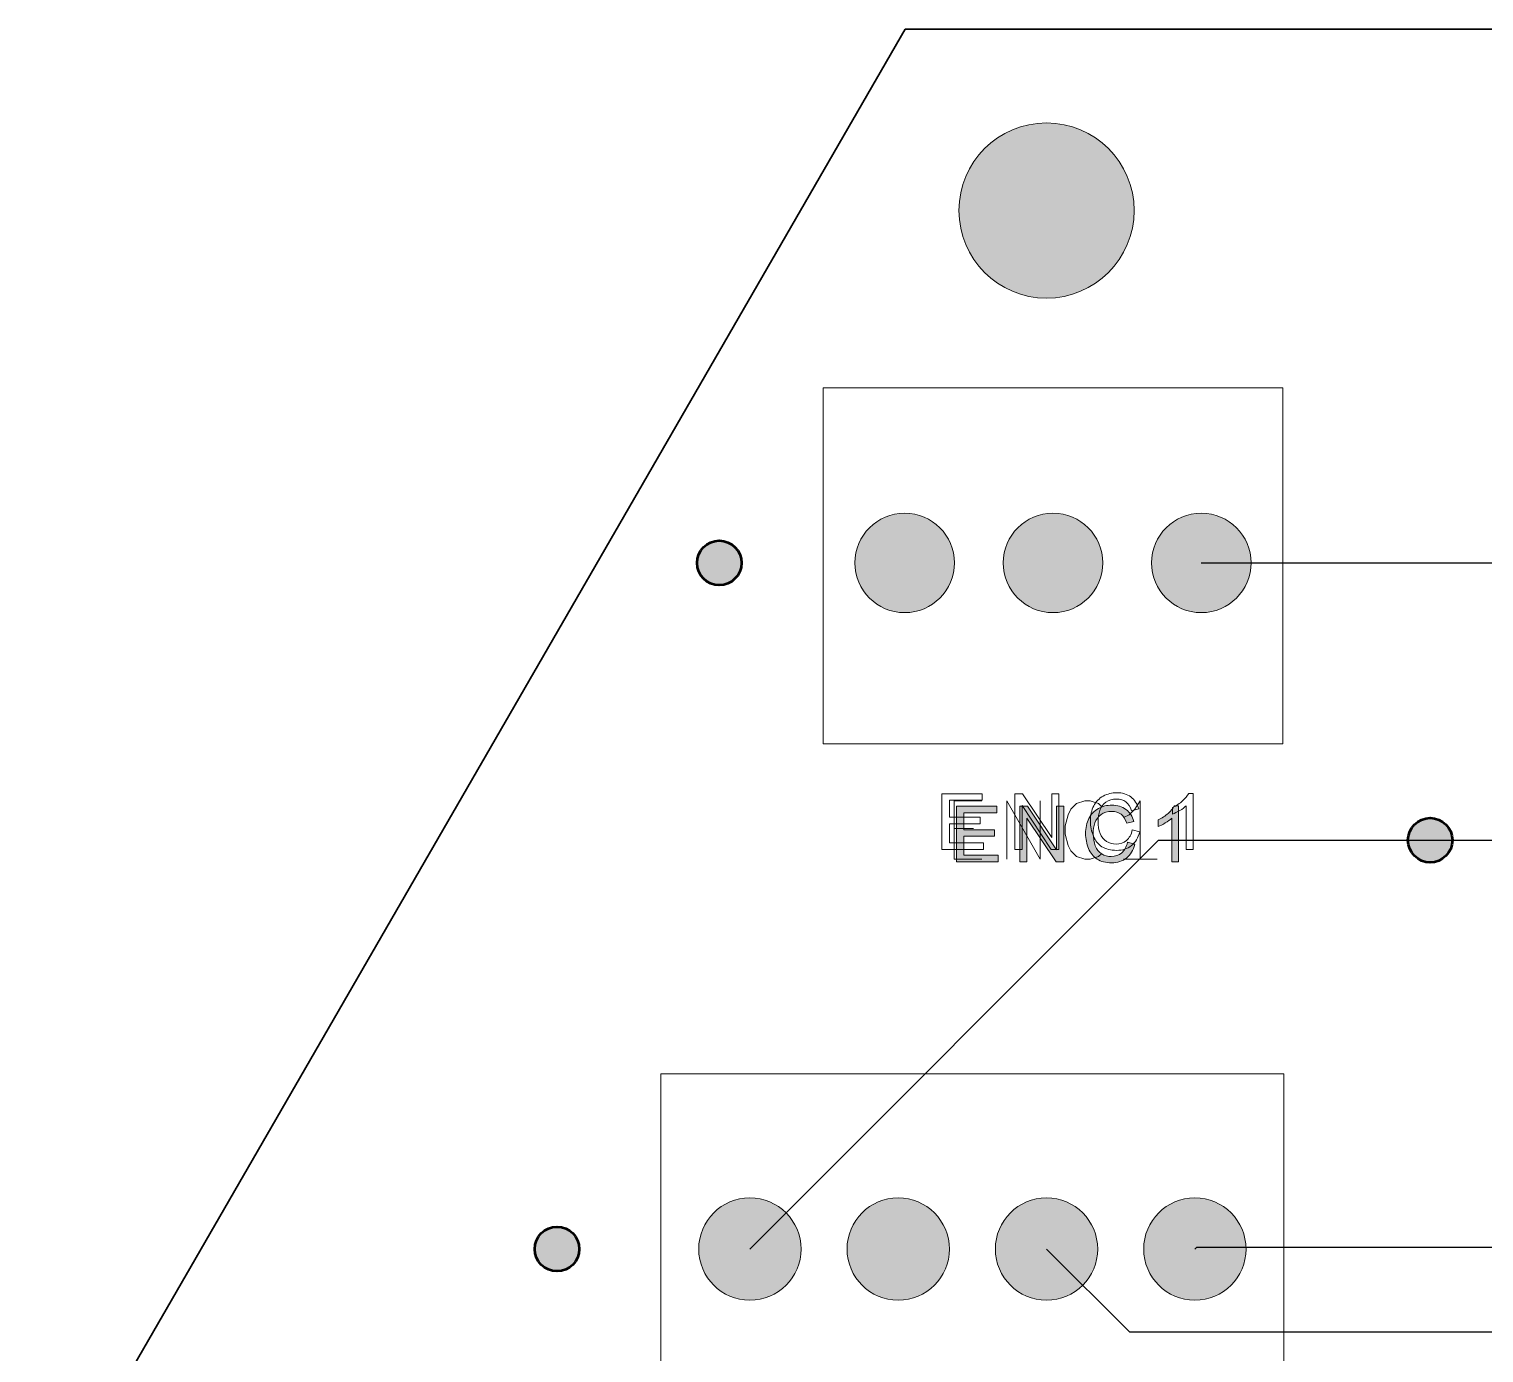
# Model space of a CAD drawing. Header units: inches. Extents: x 0.01 to 2.37, y 0.18 to 2.22.
# Drawn here: x 0.007 to 0.988, y 1.332 to 2.224 of the extents above; entities that cross this region are included whole.
import ezdxf

# ---------------------------------------------------------------- set-up
doc = ezdxf.new("R2010")
doc.units = ezdxf.units.IN
doc.header["$MEASUREMENT"] = 0
doc.layers.add('Layer 1', color=7, linetype='Continuous', lineweight=0)

# ---------------------------------------------------------------- blocks, each defined once
blk = doc.blocks.new('Block_19')
at = {"layer": 'Layer 1', "transparency": 33554687}
h = blk.add_hatch(color=7, dxfattribs=at)
h.dxf.hatch_style = 2
edge = h.paths.add_edge_path()
edge.add_spline(control_points=[(0.7972, 1.86432), (0.7972, 1.86432), (1.19458, 1.86432), (1.19458, 1.86432)], knot_values=[0, 0, 0, 0, 1, 1, 1, 1], degree=3, periodic=0)
edge.add_line((1.19458, 1.86432), (0.7972, 1.86432))
h = blk.add_hatch(color=7, dxfattribs=at)
h.dxf.hatch_style = 2
edge = h.paths.add_edge_path()
edge.add_spline(control_points=[(0.49284, 1.40183), (0.49284, 1.40183), (0.76843, 1.67741), (0.76843, 1.67741)], knot_values=[0, 0, 0, 0, 1, 1, 1, 1], degree=3, periodic=0)
edge.add_line((0.76843, 1.67741), (0.49284, 1.40183))
h = blk.add_hatch(color=7, dxfattribs=at)
h.dxf.hatch_style = 2
edge = h.paths.add_edge_path()
edge.add_spline(control_points=[(0.76843, 1.67741), (0.76843, 1.67741), (1.08149, 1.67741), (1.08149, 1.67741)], knot_values=[0, 0, 0, 0, 1, 1, 1, 1], degree=3, periodic=0)
edge.add_line((1.08149, 1.67741), (0.76843, 1.67741))
h = blk.add_hatch(color=7, dxfattribs=at)
h.dxf.hatch_style = 2
edge = h.paths.add_edge_path()
edge.add_spline(control_points=[(0.79391, 1.40289), (0.79391, 1.40289), (0.79284, 1.40183), (0.79284, 1.40183)], knot_values=[0, 0, 0, 0, 1, 1, 1, 1], degree=3, periodic=0)
edge.add_line((0.79284, 1.40183), (0.79391, 1.40289))
h = blk.add_hatch(color=7, dxfattribs=at)
h.dxf.hatch_style = 2
edge = h.paths.add_edge_path()
edge.add_spline(control_points=[(1.07556, 1.40289), (1.07556, 1.40289), (0.79391, 1.40289), (0.79391, 1.40289)], knot_values=[0, 0, 0, 0, 1, 1, 1, 1], degree=3, periodic=0)
edge.add_line((0.79391, 1.40289), (1.07556, 1.40289))
h = blk.add_hatch(color=7, dxfattribs=at)
h.dxf.hatch_style = 2
edge = h.paths.add_edge_path()
edge.add_spline(control_points=[(0.69284, 1.40183), (0.69284, 1.40183), (0.74871, 1.34596), (0.74871, 1.34596)], knot_values=[0, 0, 0, 0, 1, 1, 1, 1], degree=3, periodic=0)
edge.add_line((0.74871, 1.34596), (0.69284, 1.40183))
h = blk.add_hatch(color=7, dxfattribs=at)
h.dxf.hatch_style = 2
edge = h.paths.add_edge_path()
edge.add_spline(control_points=[(0.74871, 1.34596), (0.74871, 1.34596), (1.43119, 1.34596), (1.43119, 1.34596)], knot_values=[0, 0, 0, 0, 1, 1, 1, 1], degree=3, periodic=0)
edge.add_line((1.43119, 1.34596), (0.74871, 1.34596))
at = {"layer": 'Layer 1', "color": 7, "lineweight": 25}
for points in [[(0.7972, 1.86432), (0.7972, 1.86432), (1.19458, 1.86432), (1.19458, 1.86432)], [(0.49284, 1.40183), (0.49284, 1.40183), (0.76843, 1.67741), (0.76843, 1.67741)], [(0.76843, 1.67741), (0.76843, 1.67741), (1.08149, 1.67741), (1.08149, 1.67741)], [(0.79391, 1.40289), (0.79391, 1.40289), (0.79284, 1.40183), (0.79284, 1.40183)], [(1.07556, 1.40289), (1.07556, 1.40289), (0.79391, 1.40289), (0.79391, 1.40289)], [(0.69284, 1.40183), (0.69284, 1.40183), (0.74871, 1.34596), (0.74871, 1.34596)], [(0.74871, 1.34596), (0.74871, 1.34596), (1.43119, 1.34596), (1.43119, 1.34596)]]:
    blk.add_open_spline(points, degree=3, dxfattribs=at)
blk = doc.blocks.new('Block_1')
at = {"layer": 'Layer 1', "transparency": 33554687}
h = blk.add_hatch(color=7, dxfattribs=at)
h.dxf.hatch_style = 2
edge = h.paths.add_edge_path()
edge.add_arc((0.5972, 1.86432), 0.0335, 0, 360)
h = blk.add_hatch(color=7, dxfattribs=at)
h.dxf.hatch_style = 2
edge = h.paths.add_edge_path()
edge.add_arc((0.6972, 1.86432), 0.0335, 0, 360)
h = blk.add_hatch(color=7, dxfattribs=at)
h.dxf.hatch_style = 2
edge = h.paths.add_edge_path()
edge.add_arc((0.7972, 1.86432), 0.0335, 0, 360)
h = blk.add_hatch(color=7, dxfattribs=at)
h.dxf.hatch_style = 2
edge = h.paths.add_edge_path()
edge.add_arc((0.49284, 1.40183), 0.0345, 0, 360)
h = blk.add_hatch(color=7, dxfattribs=at)
h.dxf.hatch_style = 2
edge = h.paths.add_edge_path()
edge.add_arc((0.59284, 1.40183), 0.0345, 0, 360)
h = blk.add_hatch(color=7, dxfattribs=at)
h.dxf.hatch_style = 2
edge = h.paths.add_edge_path()
edge.add_arc((0.69284, 1.40183), 0.0345, 0, 360)
h = blk.add_hatch(color=7, dxfattribs=at)
h.dxf.hatch_style = 2
edge = h.paths.add_edge_path()
edge.add_arc((0.79284, 1.40183), 0.0345, 0, 360)
at = {"layer": 'Layer 1'}
for centre, radius in [((0.5972, 1.86432), 0.0335), ((0.6972, 1.86432), 0.0335), ((0.7972, 1.86432), 0.0335), ((0.49284, 1.40183), 0.0345), ((0.59284, 1.40183), 0.0345), ((0.69284, 1.40183), 0.0345), ((0.79284, 1.40183), 0.0345)]:
    blk.add_circle(centre, radius, dxfattribs=at)
blk.add_blockref('Block_19', (0, 0), dxfattribs=at)
blk = doc.blocks.new('Block_53')
at = {"layer": 'Layer 1', "transparency": 33554687}
h = blk.add_hatch(color=7, dxfattribs=at)
h.dxf.hatch_style = 2
edge = h.paths.add_edge_path()
edge.add_spline(control_points=[(0.63209, 1.66282), (0.63209, 1.66282), (0.63209, 1.70039), (0.63209, 1.70039), (0.63209, 1.70039), (0.65926, 1.70039), (0.65926, 1.70039), (0.65926, 1.70039), (0.65926, 1.69595), (0.65926, 1.69595), (0.65926, 1.69595), (0.63707, 1.69595), (0.63707, 1.69595), (0.63707, 1.69595), (0.63707, 1.68445), (0.63707, 1.68445), (0.63707, 1.68445), (0.65785, 1.68445), (0.65785, 1.68445), (0.65785, 1.68445), (0.65785, 1.68004), (0.65785, 1.68004), (0.65785, 1.68004), (0.63707, 1.68004), (0.63707, 1.68004), (0.63707, 1.68004), (0.63707, 1.66725), (0.63707, 1.66725), (0.63707, 1.66725), (0.66013, 1.66725), (0.66013, 1.66725), (0.66013, 1.66725), (0.66013, 1.66282), (0.66013, 1.66282), (0.66013, 1.66282), (0.63209, 1.66282), (0.63209, 1.66282)], knot_values=[0, 0, 0, 0, 1, 1, 1, 2, 2, 2, 3, 3, 3, 4, 4, 4, 5, 5, 5, 6, 6, 6, 7, 7, 7, 8, 8, 8, 9, 9, 9, 10, 10, 10, 11, 11, 11, 12, 12, 12, 12], degree=3, periodic=0)
h = blk.add_hatch(color=7, dxfattribs=at)
h.dxf.hatch_style = 2
edge = h.paths.add_edge_path()
edge.add_spline(control_points=[(0.6748, 1.66282), (0.6748, 1.66282), (0.6748, 1.70039), (0.6748, 1.70039), (0.6748, 1.70039), (0.6799, 1.70039), (0.6799, 1.70039), (0.6799, 1.70039), (0.69964, 1.67089), (0.69964, 1.67089), (0.69964, 1.67089), (0.69964, 1.70039), (0.69964, 1.70039), (0.69964, 1.70039), (0.7044, 1.70039), (0.7044, 1.70039), (0.7044, 1.70039), (0.7044, 1.66282), (0.7044, 1.66282), (0.7044, 1.66282), (0.6993, 1.66282), (0.6993, 1.66282), (0.6993, 1.66282), (0.67957, 1.69234), (0.67957, 1.69234), (0.67957, 1.69234), (0.67957, 1.66282), (0.67957, 1.66282), (0.67957, 1.66282), (0.6748, 1.66282), (0.6748, 1.66282)], knot_values=[0, 0, 0, 0, 1, 1, 1, 2, 2, 2, 3, 3, 3, 4, 4, 4, 5, 5, 5, 6, 6, 6, 7, 7, 7, 8, 8, 8, 9, 9, 9, 10, 10, 10, 10], degree=3, periodic=0)
h = blk.add_hatch(color=7, dxfattribs=at)
h.dxf.hatch_style = 2
edge = h.paths.add_edge_path()
edge.add_spline(control_points=[(0.74742, 1.67599), (0.74742, 1.67599), (0.7524, 1.67474), (0.7524, 1.67474), (0.75136, 1.67066), (0.74948, 1.66754), (0.74677, 1.66539), (0.74406, 1.66325), (0.74075, 1.66218), (0.73684, 1.66218), (0.73279, 1.66218), (0.72949, 1.66301), (0.72696, 1.66465), (0.72442, 1.6663), (0.72249, 1.66869), (0.72116, 1.67181), (0.71985, 1.67494), (0.71918, 1.67829), (0.71918, 1.68189), (0.71918, 1.68579), (0.71993, 1.68921), (0.72142, 1.69213), (0.72291, 1.69504), (0.72504, 1.69725), (0.72781, 1.69876), (0.73056, 1.70028), (0.7336, 1.70104), (0.73691, 1.70104), (0.74068, 1.70104), (0.74384, 1.70008), (0.74641, 1.69816), (0.74897, 1.69625), (0.75075, 1.69355), (0.75176, 1.69009), (0.75176, 1.69009), (0.74687, 1.68894), (0.74687, 1.68894), (0.74599, 1.69167), (0.74472, 1.69366), (0.74307, 1.69491), (0.74141, 1.69616), (0.73933, 1.69678), (0.73682, 1.69678), (0.73393, 1.69678), (0.73151, 1.69609), (0.72957, 1.6947), (0.72763, 1.69332), (0.72628, 1.69146), (0.72549, 1.68913), (0.7247, 1.6868), (0.72431, 1.68438), (0.72431, 1.68191), (0.72431, 1.67871), (0.72477, 1.67593), (0.72571, 1.67355), (0.72663, 1.67116), (0.72808, 1.66938), (0.73005, 1.6682), (0.73201, 1.66702), (0.73414, 1.66642), (0.73644, 1.66642), (0.73922, 1.66642), (0.74158, 1.66724), (0.7435, 1.66884), (0.74543, 1.67044), (0.74674, 1.67283), (0.74742, 1.67599)], knot_values=[0, 0, 0, 0, 1, 1, 1, 2, 2, 2, 3, 3, 3, 4, 4, 4, 5, 5, 5, 6, 6, 6, 7, 7, 7, 8, 8, 8, 9, 9, 9, 10, 10, 10, 11, 11, 11, 12, 12, 12, 13, 13, 13, 14, 14, 14, 15, 15, 15, 16, 16, 16, 17, 17, 17, 18, 18, 18, 19, 19, 19, 20, 20, 20, 21, 21, 21, 22, 22, 22, 22], degree=3, periodic=0)
h = blk.add_hatch(color=7, dxfattribs=at)
h.dxf.hatch_style = 2
edge = h.paths.add_edge_path()
edge.add_spline(control_points=[(0.78189, 1.66282), (0.78189, 1.66282), (0.77728, 1.66282), (0.77728, 1.66282), (0.77728, 1.66282), (0.77728, 1.69222), (0.77728, 1.69222), (0.77616, 1.69115), (0.7747, 1.69009), (0.77291, 1.68903), (0.7711, 1.68798), (0.76948, 1.68718), (0.76804, 1.68665), (0.76804, 1.68665), (0.76804, 1.69111), (0.76804, 1.69111), (0.77063, 1.69233), (0.77288, 1.6938), (0.77481, 1.69552), (0.77675, 1.69725), (0.7781, 1.69892), (0.77892, 1.70055), (0.77892, 1.70055), (0.78189, 1.70055), (0.78189, 1.70055), (0.78189, 1.70055), (0.78189, 1.66282), (0.78189, 1.66282)], knot_values=[0, 0, 0, 0, 1, 1, 1, 2, 2, 2, 3, 3, 3, 4, 4, 4, 5, 5, 5, 6, 6, 6, 7, 7, 7, 8, 8, 8, 9, 9, 9, 9], degree=3, periodic=0)
at = {"layer": 'Layer 1'}
for points, knots in [([(0.63209, 1.66282), (0.63209, 1.66282), (0.63209, 1.70039), (0.63209, 1.70039), (0.63209, 1.70039), (0.65926, 1.70039), (0.65926, 1.70039), (0.65926, 1.70039), (0.65926, 1.69595), (0.65926, 1.69595), (0.65926, 1.69595), (0.63707, 1.69595), (0.63707, 1.69595), (0.63707, 1.69595), (0.63707, 1.68445), (0.63707, 1.68445), (0.63707, 1.68445), (0.65785, 1.68445), (0.65785, 1.68445), (0.65785, 1.68445), (0.65785, 1.68004), (0.65785, 1.68004), (0.65785, 1.68004), (0.63707, 1.68004), (0.63707, 1.68004), (0.63707, 1.68004), (0.63707, 1.66725), (0.63707, 1.66725), (0.63707, 1.66725), (0.66013, 1.66725), (0.66013, 1.66725), (0.66013, 1.66725), (0.66013, 1.66282), (0.66013, 1.66282), (0.66013, 1.66282), (0.63209, 1.66282), (0.63209, 1.66282)], [0, 0, 0, 0, 1, 1, 1, 2, 2, 2, 3, 3, 3, 4, 4, 4, 5, 5, 5, 6, 6, 6, 7, 7, 7, 8, 8, 8, 9, 9, 9, 10, 10, 10, 11, 11, 11, 12, 12, 12, 12]), ([(0.6748, 1.66282), (0.6748, 1.66282), (0.6748, 1.70039), (0.6748, 1.70039), (0.6748, 1.70039), (0.6799, 1.70039), (0.6799, 1.70039), (0.6799, 1.70039), (0.69964, 1.67089), (0.69964, 1.67089), (0.69964, 1.67089), (0.69964, 1.70039), (0.69964, 1.70039), (0.69964, 1.70039), (0.7044, 1.70039), (0.7044, 1.70039), (0.7044, 1.70039), (0.7044, 1.66282), (0.7044, 1.66282), (0.7044, 1.66282), (0.6993, 1.66282), (0.6993, 1.66282), (0.6993, 1.66282), (0.67957, 1.69234), (0.67957, 1.69234), (0.67957, 1.69234), (0.67957, 1.66282), (0.67957, 1.66282), (0.67957, 1.66282), (0.6748, 1.66282), (0.6748, 1.66282)], [0, 0, 0, 0, 1, 1, 1, 2, 2, 2, 3, 3, 3, 4, 4, 4, 5, 5, 5, 6, 6, 6, 7, 7, 7, 8, 8, 8, 9, 9, 9, 10, 10, 10, 10]), ([(0.74742, 1.67599), (0.74742, 1.67599), (0.7524, 1.67474), (0.7524, 1.67474), (0.75136, 1.67066), (0.74948, 1.66754), (0.74677, 1.66539), (0.74406, 1.66325), (0.74075, 1.66218), (0.73684, 1.66218), (0.73279, 1.66218), (0.72949, 1.66301), (0.72696, 1.66465), (0.72442, 1.6663), (0.72249, 1.66869), (0.72116, 1.67181), (0.71985, 1.67494), (0.71918, 1.67829), (0.71918, 1.68189), (0.71918, 1.68579), (0.71993, 1.68921), (0.72142, 1.69213), (0.72291, 1.69504), (0.72504, 1.69725), (0.72781, 1.69876), (0.73056, 1.70028), (0.7336, 1.70104), (0.73691, 1.70104), (0.74068, 1.70104), (0.74384, 1.70008), (0.74641, 1.69816), (0.74897, 1.69625), (0.75075, 1.69355), (0.75176, 1.69009), (0.75176, 1.69009), (0.74687, 1.68894), (0.74687, 1.68894), (0.74599, 1.69167), (0.74472, 1.69366), (0.74307, 1.69491), (0.74141, 1.69616), (0.73933, 1.69678), (0.73682, 1.69678), (0.73393, 1.69678), (0.73151, 1.69609), (0.72957, 1.6947), (0.72763, 1.69332), (0.72628, 1.69146), (0.72549, 1.68913), (0.7247, 1.6868), (0.72431, 1.68438), (0.72431, 1.68191), (0.72431, 1.67871), (0.72477, 1.67593), (0.72571, 1.67355), (0.72663, 1.67116), (0.72808, 1.66938), (0.73005, 1.6682), (0.73201, 1.66702), (0.73414, 1.66642), (0.73644, 1.66642), (0.73922, 1.66642), (0.74158, 1.66724), (0.7435, 1.66884), (0.74543, 1.67044), (0.74674, 1.67283), (0.74742, 1.67599)], [0, 0, 0, 0, 1, 1, 1, 2, 2, 2, 3, 3, 3, 4, 4, 4, 5, 5, 5, 6, 6, 6, 7, 7, 7, 8, 8, 8, 9, 9, 9, 10, 10, 10, 11, 11, 11, 12, 12, 12, 13, 13, 13, 14, 14, 14, 15, 15, 15, 16, 16, 16, 17, 17, 17, 18, 18, 18, 19, 19, 19, 20, 20, 20, 21, 21, 21, 22, 22, 22, 22]), ([(0.78189, 1.66282), (0.78189, 1.66282), (0.77728, 1.66282), (0.77728, 1.66282), (0.77728, 1.66282), (0.77728, 1.69222), (0.77728, 1.69222), (0.77616, 1.69115), (0.7747, 1.69009), (0.77291, 1.68903), (0.7711, 1.68798), (0.76948, 1.68718), (0.76804, 1.68665), (0.76804, 1.68665), (0.76804, 1.69111), (0.76804, 1.69111), (0.77063, 1.69233), (0.77288, 1.6938), (0.77481, 1.69552), (0.77675, 1.69725), (0.7781, 1.69892), (0.77892, 1.70055), (0.77892, 1.70055), (0.78189, 1.70055), (0.78189, 1.70055), (0.78189, 1.70055), (0.78189, 1.66282), (0.78189, 1.66282)], [0, 0, 0, 0, 1, 1, 1, 2, 2, 2, 3, 3, 3, 4, 4, 4, 5, 5, 5, 6, 6, 6, 7, 7, 7, 8, 8, 8, 9, 9, 9, 9])]:
    blk.add_open_spline(points, degree=3, knots=knots, dxfattribs=at)
blk = doc.blocks.new('Block_52')
at = {"layer": 'Layer 1'}
blk.add_blockref('Block_53', (0, 0), dxfattribs=at)
blk = doc.blocks.new('Block_55')
at = {"layer": 'Layer 1', "color": 7, "lineweight": 15}
for points, knots in [([(0.62233, 1.6712), (0.62233, 1.6712), (0.62233, 1.70877), (0.62233, 1.70877), (0.62233, 1.70877), (0.6495, 1.70877), (0.6495, 1.70877), (0.6495, 1.70877), (0.6495, 1.70433), (0.6495, 1.70433), (0.6495, 1.70433), (0.62731, 1.70433), (0.62731, 1.70433), (0.62731, 1.70433), (0.62731, 1.69283), (0.62731, 1.69283), (0.62731, 1.69283), (0.64808, 1.69283), (0.64808, 1.69283), (0.64808, 1.69283), (0.64808, 1.68842), (0.64808, 1.68842), (0.64808, 1.68842), (0.62731, 1.68842), (0.62731, 1.68842), (0.62731, 1.68842), (0.62731, 1.67563), (0.62731, 1.67563), (0.62731, 1.67563), (0.65036, 1.67563), (0.65036, 1.67563), (0.65036, 1.67563), (0.65036, 1.6712), (0.65036, 1.6712), (0.65036, 1.6712), (0.62233, 1.6712), (0.62233, 1.6712)], [0, 0, 0, 0, 1, 1, 1, 2, 2, 2, 3, 3, 3, 4, 4, 4, 5, 5, 5, 6, 6, 6, 7, 7, 7, 8, 8, 8, 9, 9, 9, 10, 10, 10, 11, 11, 11, 12, 12, 12, 12]), ([(0.67155, 1.6712), (0.67155, 1.6712), (0.67155, 1.70877), (0.67155, 1.70877), (0.67155, 1.70877), (0.67665, 1.70877), (0.67665, 1.70877), (0.67665, 1.70877), (0.69638, 1.67927), (0.69638, 1.67927), (0.69638, 1.67927), (0.69638, 1.70877), (0.69638, 1.70877), (0.69638, 1.70877), (0.70114, 1.70877), (0.70114, 1.70877), (0.70114, 1.70877), (0.70114, 1.6712), (0.70114, 1.6712), (0.70114, 1.6712), (0.69604, 1.6712), (0.69604, 1.6712), (0.69604, 1.6712), (0.67631, 1.70073), (0.67631, 1.70073), (0.67631, 1.70073), (0.67631, 1.6712), (0.67631, 1.6712), (0.67631, 1.6712), (0.67155, 1.6712), (0.67155, 1.6712)], [0, 0, 0, 0, 1, 1, 1, 2, 2, 2, 3, 3, 3, 4, 4, 4, 5, 5, 5, 6, 6, 6, 7, 7, 7, 8, 8, 8, 9, 9, 9, 10, 10, 10, 10]), ([(0.75068, 1.68437), (0.75068, 1.68437), (0.75566, 1.68312), (0.75566, 1.68312), (0.75461, 1.67904), (0.75274, 1.67592), (0.75003, 1.67378), (0.74731, 1.67163), (0.744, 1.67056), (0.7401, 1.67056), (0.73604, 1.67056), (0.73275, 1.67139), (0.73021, 1.67303), (0.72767, 1.67468), (0.72575, 1.67707), (0.72442, 1.68019), (0.7231, 1.68332), (0.72244, 1.68667), (0.72244, 1.69027), (0.72244, 1.69418), (0.72319, 1.69759), (0.72468, 1.70051), (0.72617, 1.70343), (0.7283, 1.70564), (0.73107, 1.70714), (0.73382, 1.70866), (0.73686, 1.70942), (0.74017, 1.70942), (0.74394, 1.70942), (0.7471, 1.70846), (0.74966, 1.70655), (0.75222, 1.70463), (0.754, 1.70193), (0.75502, 1.69848), (0.75502, 1.69848), (0.75012, 1.69732), (0.75012, 1.69732), (0.74924, 1.70005), (0.74798, 1.70204), (0.74632, 1.70329), (0.74467, 1.70454), (0.74258, 1.70516), (0.74007, 1.70516), (0.73718, 1.70516), (0.73477, 1.70447), (0.73283, 1.70309), (0.73089, 1.7017), (0.72953, 1.69984), (0.72875, 1.69751), (0.72796, 1.69518), (0.72757, 1.69276), (0.72757, 1.6903), (0.72757, 1.6871), (0.72803, 1.68431), (0.72896, 1.68193), (0.72989, 1.67954), (0.73134, 1.67776), (0.7333, 1.67658), (0.73527, 1.6754), (0.7374, 1.67481), (0.73969, 1.67481), (0.74247, 1.67481), (0.74483, 1.67562), (0.74676, 1.67722), (0.74868, 1.67882), (0.75, 1.68121), (0.75068, 1.68437)], [0, 0, 0, 0, 1, 1, 1, 2, 2, 2, 3, 3, 3, 4, 4, 4, 5, 5, 5, 6, 6, 6, 7, 7, 7, 8, 8, 8, 9, 9, 9, 10, 10, 10, 11, 11, 11, 12, 12, 12, 13, 13, 13, 14, 14, 14, 15, 15, 15, 16, 16, 16, 17, 17, 17, 18, 18, 18, 19, 19, 19, 20, 20, 20, 21, 21, 21, 22, 22, 22, 22]), ([(0.79165, 1.6712), (0.79165, 1.6712), (0.78704, 1.6712), (0.78704, 1.6712), (0.78704, 1.6712), (0.78704, 1.7006), (0.78704, 1.7006), (0.78593, 1.69953), (0.78446, 1.69848), (0.78267, 1.69742), (0.78087, 1.69636), (0.77924, 1.69556), (0.7778, 1.69503), (0.7778, 1.69503), (0.7778, 1.69949), (0.7778, 1.69949), (0.7804, 1.70071), (0.78265, 1.70218), (0.78457, 1.7039), (0.78651, 1.70564), (0.78787, 1.7073), (0.78868, 1.70893), (0.78868, 1.70893), (0.79165, 1.70893), (0.79165, 1.70893), (0.79165, 1.70893), (0.79165, 1.6712), (0.79165, 1.6712)], [0, 0, 0, 0, 1, 1, 1, 2, 2, 2, 3, 3, 3, 4, 4, 4, 5, 5, 5, 6, 6, 6, 7, 7, 7, 8, 8, 8, 9, 9, 9, 9])]:
    blk.add_open_spline(points, degree=3, knots=knots, dxfattribs=at)
blk = doc.blocks.new('Block_54')
at = {"layer": 'Layer 1'}
blk.add_blockref('Block_55', (0, 0), dxfattribs=at)
blk = doc.blocks.new('Block_56')
at = {"layer": 'Layer 1', "transparency": 33554687}
h = blk.add_hatch(color=7, dxfattribs=at)
h.dxf.hatch_style = 2
edge = h.paths.add_edge_path()
edge.add_spline(control_points=[(0.63047, 1.66457), (0.63047, 1.66457), (0.63047, 1.70394), (0.63047, 1.70394)], knot_values=[0, 0, 0, 0, 1, 1, 1, 1], degree=3, periodic=0)
edge.add_line((0.63047, 1.70394), (0.63047, 1.66457))
h = blk.add_hatch(color=7, dxfattribs=at)
h.dxf.hatch_style = 2
edge = h.paths.add_edge_path()
edge.add_spline(control_points=[(0.63047, 1.70394), (0.63047, 1.70394), (0.64922, 1.70394), (0.64922, 1.70394)], knot_values=[0, 0, 0, 0, 1, 1, 1, 1], degree=3, periodic=0)
edge.add_line((0.64922, 1.70394), (0.63047, 1.70394))
h = blk.add_hatch(color=7, dxfattribs=at)
h.dxf.hatch_style = 2
edge = h.paths.add_edge_path()
edge.add_spline(control_points=[(0.66609, 1.66457), (0.66609, 1.66457), (0.66609, 1.70394), (0.66609, 1.70394)], knot_values=[0, 0, 0, 0, 1, 1, 1, 1], degree=3, periodic=0)
edge.add_line((0.66609, 1.70394), (0.66609, 1.66457))
h = blk.add_hatch(color=7, dxfattribs=at)
h.dxf.hatch_style = 2
edge = h.paths.add_edge_path()
edge.add_spline(control_points=[(0.66609, 1.70394), (0.66609, 1.70394), (0.68859, 1.66457), (0.68859, 1.66457)], knot_values=[0, 0, 0, 0, 1, 1, 1, 1], degree=3, periodic=0)
edge.add_line((0.68859, 1.66457), (0.66609, 1.70394))
h = blk.add_hatch(color=7, dxfattribs=at)
h.dxf.hatch_style = 2
edge = h.paths.add_edge_path()
edge.add_spline(control_points=[(0.68859, 1.66457), (0.68859, 1.66457), (0.68859, 1.70394), (0.68859, 1.70394)], knot_values=[0, 0, 0, 0, 1, 1, 1, 1], degree=3, periodic=0)
edge.add_line((0.68859, 1.70394), (0.68859, 1.66457))
h = blk.add_hatch(color=7, dxfattribs=at)
h.dxf.hatch_style = 2
edge = h.paths.add_edge_path()
edge.add_spline(control_points=[(0.70733, 1.69457), (0.70733, 1.69457), (0.70921, 1.69832), (0.70921, 1.69832)], knot_values=[0, 0, 0, 0, 1, 1, 1, 1], degree=3, periodic=0)
edge.add_line((0.70921, 1.69832), (0.70733, 1.69457))
h = blk.add_hatch(color=7, dxfattribs=at)
h.dxf.hatch_style = 2
edge = h.paths.add_edge_path()
edge.add_spline(control_points=[(0.70921, 1.69832), (0.70921, 1.69832), (0.71296, 1.70207), (0.71296, 1.70207)], knot_values=[0, 0, 0, 0, 1, 1, 1, 1], degree=3, periodic=0)
edge.add_line((0.71296, 1.70207), (0.70921, 1.69832))
h = blk.add_hatch(color=7, dxfattribs=at)
h.dxf.hatch_style = 2
edge = h.paths.add_edge_path()
edge.add_spline(control_points=[(0.71296, 1.70207), (0.71296, 1.70207), (0.71858, 1.70394), (0.71858, 1.70394)], knot_values=[0, 0, 0, 0, 1, 1, 1, 1], degree=3, periodic=0)
edge.add_line((0.71858, 1.70394), (0.71296, 1.70207))
h = blk.add_hatch(color=7, dxfattribs=at)
h.dxf.hatch_style = 2
edge = h.paths.add_edge_path()
edge.add_spline(control_points=[(0.71858, 1.70394), (0.71858, 1.70394), (0.72233, 1.70394), (0.72233, 1.70394)], knot_values=[0, 0, 0, 0, 1, 1, 1, 1], degree=3, periodic=0)
edge.add_line((0.72233, 1.70394), (0.71858, 1.70394))
h = blk.add_hatch(color=7, dxfattribs=at)
h.dxf.hatch_style = 2
edge = h.paths.add_edge_path()
edge.add_spline(control_points=[(0.72233, 1.70394), (0.72233, 1.70394), (0.72796, 1.70207), (0.72796, 1.70207)], knot_values=[0, 0, 0, 0, 1, 1, 1, 1], degree=3, periodic=0)
edge.add_line((0.72796, 1.70207), (0.72233, 1.70394))
h = blk.add_hatch(color=7, dxfattribs=at)
h.dxf.hatch_style = 2
edge = h.paths.add_edge_path()
edge.add_spline(control_points=[(0.72796, 1.70207), (0.72796, 1.70207), (0.72983, 1.70019), (0.72983, 1.70019)], knot_values=[0, 0, 0, 0, 1, 1, 1, 1], degree=3, periodic=0)
edge.add_line((0.72983, 1.70019), (0.72796, 1.70207))
h = blk.add_hatch(color=7, dxfattribs=at)
h.dxf.hatch_style = 2
edge = h.paths.add_edge_path()
edge.add_spline(control_points=[(0.75233, 1.69832), (0.75233, 1.69832), (0.74858, 1.69457), (0.74858, 1.69457)], knot_values=[0, 0, 0, 0, 1, 1, 1, 1], degree=3, periodic=0)
edge.add_line((0.74858, 1.69457), (0.75233, 1.69832))
h = blk.add_hatch(color=7, dxfattribs=at)
h.dxf.hatch_style = 2
edge = h.paths.add_edge_path()
edge.add_spline(control_points=[(0.75608, 1.70394), (0.75608, 1.70394), (0.75233, 1.69832), (0.75233, 1.69832)], knot_values=[0, 0, 0, 0, 1, 1, 1, 1], degree=3, periodic=0)
edge.add_line((0.75233, 1.69832), (0.75608, 1.70394))
h = blk.add_hatch(color=7, dxfattribs=at)
h.dxf.hatch_style = 2
edge = h.paths.add_edge_path()
edge.add_spline(control_points=[(0.75608, 1.66457), (0.75608, 1.66457), (0.75608, 1.70394), (0.75608, 1.70394)], knot_values=[0, 0, 0, 0, 1, 1, 1, 1], degree=3, periodic=0)
edge.add_line((0.75608, 1.70394), (0.75608, 1.66457))
h = blk.add_hatch(color=7, dxfattribs=at)
h.dxf.hatch_style = 2
edge = h.paths.add_edge_path()
edge.add_spline(control_points=[(0.70546, 1.68707), (0.70546, 1.68707), (0.70733, 1.69457), (0.70733, 1.69457)], knot_values=[0, 0, 0, 0, 1, 1, 1, 1], degree=3, periodic=0)
edge.add_line((0.70733, 1.69457), (0.70546, 1.68707))
h = blk.add_hatch(color=7, dxfattribs=at)
h.dxf.hatch_style = 2
edge = h.paths.add_edge_path()
edge.add_spline(control_points=[(0.70546, 1.68144), (0.70546, 1.68144), (0.70546, 1.68707), (0.70546, 1.68707)], knot_values=[0, 0, 0, 0, 1, 1, 1, 1], degree=3, periodic=0)
edge.add_line((0.70546, 1.68707), (0.70546, 1.68144))
h = blk.add_hatch(color=7, dxfattribs=at)
h.dxf.hatch_style = 2
edge = h.paths.add_edge_path()
edge.add_spline(control_points=[(0.74858, 1.69457), (0.74858, 1.69457), (0.74483, 1.6927), (0.74483, 1.6927)], knot_values=[0, 0, 0, 0, 1, 1, 1, 1], degree=3, periodic=0)
edge.add_line((0.74483, 1.6927), (0.74858, 1.69457))
h = blk.add_hatch(color=7, dxfattribs=at)
h.dxf.hatch_style = 2
edge = h.paths.add_edge_path()
edge.add_spline(control_points=[(0.63047, 1.6852), (0.63047, 1.6852), (0.64359, 1.6852), (0.64359, 1.6852)], knot_values=[0, 0, 0, 0, 1, 1, 1, 1], degree=3, periodic=0)
edge.add_line((0.64359, 1.6852), (0.63047, 1.6852))
h = blk.add_hatch(color=7, dxfattribs=at)
h.dxf.hatch_style = 2
edge = h.paths.add_edge_path()
edge.add_spline(control_points=[(0.70733, 1.67395), (0.70733, 1.67395), (0.70546, 1.68144), (0.70546, 1.68144)], knot_values=[0, 0, 0, 0, 1, 1, 1, 1], degree=3, periodic=0)
edge.add_line((0.70546, 1.68144), (0.70733, 1.67395))
h = blk.add_hatch(color=7, dxfattribs=at)
h.dxf.hatch_style = 2
edge = h.paths.add_edge_path()
edge.add_spline(control_points=[(0.70921, 1.6702), (0.70921, 1.6702), (0.70733, 1.67395), (0.70733, 1.67395)], knot_values=[0, 0, 0, 0, 1, 1, 1, 1], degree=3, periodic=0)
edge.add_line((0.70733, 1.67395), (0.70921, 1.6702))
h = blk.add_hatch(color=7, dxfattribs=at)
h.dxf.hatch_style = 2
edge = h.paths.add_edge_path()
edge.add_spline(control_points=[(0.71296, 1.66645), (0.71296, 1.66645), (0.70921, 1.6702), (0.70921, 1.6702)], knot_values=[0, 0, 0, 0, 1, 1, 1, 1], degree=3, periodic=0)
edge.add_line((0.70921, 1.6702), (0.71296, 1.66645))
h = blk.add_hatch(color=7, dxfattribs=at)
h.dxf.hatch_style = 2
edge = h.paths.add_edge_path()
edge.add_spline(control_points=[(0.72983, 1.66832), (0.72983, 1.66832), (0.72796, 1.66645), (0.72796, 1.66645)], knot_values=[0, 0, 0, 0, 1, 1, 1, 1], degree=3, periodic=0)
edge.add_line((0.72796, 1.66645), (0.72983, 1.66832))
h = blk.add_hatch(color=7, dxfattribs=at)
h.dxf.hatch_style = 2
edge = h.paths.add_edge_path()
edge.add_spline(control_points=[(0.64922, 1.66457), (0.64922, 1.66457), (0.63047, 1.66457), (0.63047, 1.66457)], knot_values=[0, 0, 0, 0, 1, 1, 1, 1], degree=3, periodic=0)
edge.add_line((0.63047, 1.66457), (0.64922, 1.66457))
h = blk.add_hatch(color=7, dxfattribs=at)
h.dxf.hatch_style = 2
edge = h.paths.add_edge_path()
edge.add_spline(control_points=[(0.71858, 1.66457), (0.71858, 1.66457), (0.71296, 1.66645), (0.71296, 1.66645)], knot_values=[0, 0, 0, 0, 1, 1, 1, 1], degree=3, periodic=0)
edge.add_line((0.71296, 1.66645), (0.71858, 1.66457))
h = blk.add_hatch(color=7, dxfattribs=at)
h.dxf.hatch_style = 2
edge = h.paths.add_edge_path()
edge.add_spline(control_points=[(0.72233, 1.66457), (0.72233, 1.66457), (0.71858, 1.66457), (0.71858, 1.66457)], knot_values=[0, 0, 0, 0, 1, 1, 1, 1], degree=3, periodic=0)
edge.add_line((0.71858, 1.66457), (0.72233, 1.66457))
h = blk.add_hatch(color=7, dxfattribs=at)
h.dxf.hatch_style = 2
edge = h.paths.add_edge_path()
edge.add_spline(control_points=[(0.72796, 1.66645), (0.72796, 1.66645), (0.72233, 1.66457), (0.72233, 1.66457)], knot_values=[0, 0, 0, 0, 1, 1, 1, 1], degree=3, periodic=0)
edge.add_line((0.72233, 1.66457), (0.72796, 1.66645))
h = blk.add_hatch(color=7, dxfattribs=at)
h.dxf.hatch_style = 2
edge = h.paths.add_edge_path()
edge.add_spline(control_points=[(0.76733, 1.66457), (0.76733, 1.66457), (0.74483, 1.66457), (0.74483, 1.66457)], knot_values=[0, 0, 0, 0, 1, 1, 1, 1], degree=3, periodic=0)
edge.add_line((0.74483, 1.66457), (0.76733, 1.66457))
at = {"layer": 'Layer 1', "color": 7, "lineweight": 15}
for points in [[(0.63047, 1.66457), (0.63047, 1.66457), (0.63047, 1.70394), (0.63047, 1.70394)], [(0.63047, 1.70394), (0.63047, 1.70394), (0.64922, 1.70394), (0.64922, 1.70394)], [(0.66609, 1.66457), (0.66609, 1.66457), (0.66609, 1.70394), (0.66609, 1.70394)], [(0.66609, 1.70394), (0.66609, 1.70394), (0.68859, 1.66457), (0.68859, 1.66457)], [(0.68859, 1.66457), (0.68859, 1.66457), (0.68859, 1.70394), (0.68859, 1.70394)], [(0.70733, 1.69457), (0.70733, 1.69457), (0.70921, 1.69832), (0.70921, 1.69832)], [(0.70921, 1.69832), (0.70921, 1.69832), (0.71296, 1.70207), (0.71296, 1.70207)], [(0.71296, 1.70207), (0.71296, 1.70207), (0.71858, 1.70394), (0.71858, 1.70394)], [(0.71858, 1.70394), (0.71858, 1.70394), (0.72233, 1.70394), (0.72233, 1.70394)], [(0.72233, 1.70394), (0.72233, 1.70394), (0.72796, 1.70207), (0.72796, 1.70207)], [(0.72796, 1.70207), (0.72796, 1.70207), (0.72983, 1.70019), (0.72983, 1.70019)], [(0.75233, 1.69832), (0.75233, 1.69832), (0.74858, 1.69457), (0.74858, 1.69457)], [(0.75608, 1.70394), (0.75608, 1.70394), (0.75233, 1.69832), (0.75233, 1.69832)], [(0.75608, 1.66457), (0.75608, 1.66457), (0.75608, 1.70394), (0.75608, 1.70394)], [(0.70546, 1.68707), (0.70546, 1.68707), (0.70733, 1.69457), (0.70733, 1.69457)], [(0.70546, 1.68144), (0.70546, 1.68144), (0.70546, 1.68707), (0.70546, 1.68707)], [(0.74858, 1.69457), (0.74858, 1.69457), (0.74483, 1.6927), (0.74483, 1.6927)], [(0.63047, 1.6852), (0.63047, 1.6852), (0.64359, 1.6852), (0.64359, 1.6852)], [(0.70733, 1.67395), (0.70733, 1.67395), (0.70546, 1.68144), (0.70546, 1.68144)], [(0.70921, 1.6702), (0.70921, 1.6702), (0.70733, 1.67395), (0.70733, 1.67395)], [(0.71296, 1.66645), (0.71296, 1.66645), (0.70921, 1.6702), (0.70921, 1.6702)], [(0.72983, 1.66832), (0.72983, 1.66832), (0.72796, 1.66645), (0.72796, 1.66645)], [(0.64922, 1.66457), (0.64922, 1.66457), (0.63047, 1.66457), (0.63047, 1.66457)], [(0.71858, 1.66457), (0.71858, 1.66457), (0.71296, 1.66645), (0.71296, 1.66645)], [(0.72233, 1.66457), (0.72233, 1.66457), (0.71858, 1.66457), (0.71858, 1.66457)], [(0.72796, 1.66645), (0.72796, 1.66645), (0.72233, 1.66457), (0.72233, 1.66457)], [(0.76733, 1.66457), (0.76733, 1.66457), (0.74483, 1.66457), (0.74483, 1.66457)]]:
    blk.add_open_spline(points, degree=3, dxfattribs=at)
blk = doc.blocks.new('Block_21')
at = {"layer": 'Layer 1'}
for name in ['Block_54', 'Block_56', 'Block_52']:
    blk.add_blockref(name, (0, 0), dxfattribs=at)
blk = doc.blocks.new('Block_63')
at = {"layer": 'Layer 1', "transparency": 33554687}
h = blk.add_hatch(color=7, dxfattribs=at)
h.dxf.hatch_style = 2
edge = h.paths.add_edge_path()
edge.add_spline(control_points=[(0.43284, 1.51983), (0.43284, 1.51983), (0.43284, 1.26983), (0.43284, 1.26983)], knot_values=[0, 0, 0, 0, 1, 1, 1, 1], degree=3, periodic=0)
edge.add_line((0.43284, 1.26983), (0.43284, 1.51983))
h = blk.add_hatch(color=7, dxfattribs=at)
h.dxf.hatch_style = 2
edge = h.paths.add_edge_path()
edge.add_spline(control_points=[(0.85284, 1.51983), (0.85284, 1.51983), (0.43284, 1.51983), (0.43284, 1.51983)], knot_values=[0, 0, 0, 0, 1, 1, 1, 1], degree=3, periodic=0)
edge.add_line((0.43284, 1.51983), (0.85284, 1.51983))
h = blk.add_hatch(color=7, dxfattribs=at)
h.dxf.hatch_style = 2
edge = h.paths.add_edge_path()
edge.add_spline(control_points=[(0.85284, 1.26983), (0.85284, 1.26983), (0.85284, 1.51983), (0.85284, 1.51983)], knot_values=[0, 0, 0, 0, 1, 1, 1, 1], degree=3, periodic=0)
edge.add_line((0.85284, 1.51983), (0.85284, 1.26983))
h = blk.add_hatch(color=7, dxfattribs=at)
h.dxf.hatch_style = 2
edge = h.paths.add_edge_path()
edge.add_spline(control_points=[(0.43284, 1.26983), (0.43284, 1.26983), (0.85284, 1.26983), (0.85284, 1.26983)], knot_values=[0, 0, 0, 0, 1, 1, 1, 1], degree=3, periodic=0)
edge.add_line((0.85284, 1.26983), (0.43284, 1.26983))
at = {"layer": 'Layer 1', "color": 7, "lineweight": 15}
for points in [[(0.43284, 1.51983), (0.43284, 1.51983), (0.43284, 1.26983), (0.43284, 1.26983)], [(0.85284, 1.51983), (0.85284, 1.51983), (0.43284, 1.51983), (0.43284, 1.51983)], [(0.85284, 1.26983), (0.85284, 1.26983), (0.85284, 1.51983), (0.85284, 1.51983)], [(0.43284, 1.26983), (0.43284, 1.26983), (0.85284, 1.26983), (0.85284, 1.26983)]]:
    blk.add_open_spline(points, degree=3, dxfattribs=at)
blk = doc.blocks.new('Block_64')
at = {"layer": 'Layer 1', "transparency": 33554687}
h = blk.add_hatch(color=7, dxfattribs=at)
h.dxf.hatch_style = 2
edge = h.paths.add_edge_path()
edge.add_spline(control_points=[(0.5422, 1.98232), (0.5422, 1.98232), (0.5422, 1.74232), (0.5422, 1.74232)], knot_values=[0, 0, 0, 0, 1, 1, 1, 1], degree=3, periodic=0)
edge.add_line((0.5422, 1.74232), (0.5422, 1.98232))
h = blk.add_hatch(color=7, dxfattribs=at)
h.dxf.hatch_style = 2
edge = h.paths.add_edge_path()
edge.add_spline(control_points=[(0.8522, 1.98232), (0.8522, 1.98232), (0.5422, 1.98232), (0.5422, 1.98232)], knot_values=[0, 0, 0, 0, 1, 1, 1, 1], degree=3, periodic=0)
edge.add_line((0.5422, 1.98232), (0.8522, 1.98232))
h = blk.add_hatch(color=7, dxfattribs=at)
h.dxf.hatch_style = 2
edge = h.paths.add_edge_path()
edge.add_spline(control_points=[(0.8522, 1.74232), (0.8522, 1.74232), (0.8522, 1.98232), (0.8522, 1.98232)], knot_values=[0, 0, 0, 0, 1, 1, 1, 1], degree=3, periodic=0)
edge.add_line((0.8522, 1.98232), (0.8522, 1.74232))
h = blk.add_hatch(color=7, dxfattribs=at)
h.dxf.hatch_style = 2
edge = h.paths.add_edge_path()
edge.add_spline(control_points=[(0.5422, 1.74232), (0.5422, 1.74232), (0.8522, 1.74232), (0.8522, 1.74232)], knot_values=[0, 0, 0, 0, 1, 1, 1, 1], degree=3, periodic=0)
edge.add_line((0.8522, 1.74232), (0.5422, 1.74232))
at = {"layer": 'Layer 1', "color": 7, "lineweight": 15}
for points in [[(0.5422, 1.98232), (0.5422, 1.98232), (0.5422, 1.74232), (0.5422, 1.74232)], [(0.8522, 1.98232), (0.8522, 1.98232), (0.5422, 1.98232), (0.5422, 1.98232)], [(0.8522, 1.74232), (0.8522, 1.74232), (0.8522, 1.98232), (0.8522, 1.98232)], [(0.5422, 1.74232), (0.5422, 1.74232), (0.8522, 1.74232), (0.8522, 1.74232)]]:
    blk.add_open_spline(points, degree=3, dxfattribs=at)
blk = doc.blocks.new('Block_66')
at = {"layer": 'Layer 1', "transparency": 33554687}
h = blk.add_hatch(color=7, dxfattribs=at)
h.dxf.hatch_style = 2
edge = h.paths.add_edge_path()
edge.add_arc((0.69284, 2.10183), 0.05906, 0, 360)
at = {"layer": 'Layer 1', "color": 7, "lineweight": 9}
blk.add_circle((0.69284, 2.10183), 0.05906, dxfattribs=at)
blk = doc.blocks.new('Block_67')
at = {"layer": 'Layer 1', "transparency": 33554687}
h = blk.add_hatch(color=7, dxfattribs=at)
h.dxf.hatch_style = 2
edge = h.paths.add_edge_path()
edge.add_spline(control_points=[(0.59744, 2.22411), (0.59744, 2.22411), (0.00689, 1.20124), (0.00689, 1.20124)], knot_values=[0, 0, 0, 0, 1, 1, 1, 1], degree=3, periodic=0)
edge.add_line((0.00689, 1.20124), (0.59744, 2.22411))
h = blk.add_hatch(color=7, dxfattribs=at)
h.dxf.hatch_style = 2
edge = h.paths.add_edge_path()
edge.add_spline(control_points=[(1.77854, 2.22411), (1.77854, 2.22411), (0.59744, 2.22411), (0.59744, 2.22411)], knot_values=[0, 0, 0, 0, 1, 1, 1, 1], degree=3, periodic=0)
edge.add_line((0.59744, 2.22411), (1.77854, 2.22411))
at = {"layer": 'Layer 1', "color": 7, "lineweight": 35}
for points in [[(0.59744, 2.22411), (0.59744, 2.22411), (0.00689, 1.20124), (0.00689, 1.20124)], [(1.77854, 2.22411), (1.77854, 2.22411), (0.59744, 2.22411), (0.59744, 2.22411)]]:
    blk.add_open_spline(points, degree=3, dxfattribs=at)

msp = doc.modelspace()

# ---------------------------------------------------------------- hatches: boundary and pattern name
at = {"layer": 'Layer 1', "transparency": 33554687}
h = msp.add_hatch(color=7, dxfattribs=at)
h.dxf.hatch_style = 2
edge = h.paths.add_edge_path()
edge.add_arc((0.4722, 1.86432), 0.015, 0, 360)
h = msp.add_hatch(color=7, dxfattribs=at)
h.dxf.hatch_style = 2
edge = h.paths.add_edge_path()
edge.add_arc((0.95149, 1.67741), 0.015, 0, 360)
h = msp.add_hatch(color=7, dxfattribs=at)
h.dxf.hatch_style = 2
edge = h.paths.add_edge_path()
edge.add_arc((0.36284, 1.40183), 0.015, 0, 360)

# ---------------------------------------------------------------- linework, layer by layer
at = {"layer": 'Layer 1', "color": 7, "lineweight": 50}
for centre in [(0.4722, 1.86432), (0.95149, 1.67741), (0.36284, 1.40183)]:
    msp.add_circle(centre, 0.015, dxfattribs=at)

# ---------------------------------------------------------------- block references
at = {"layer": 'Layer 1'}
for name in ['Block_67', 'Block_66', 'Block_1', 'Block_64', 'Block_21', 'Block_63']:
    msp.add_blockref(name, (0, 0), dxfattribs=at)

doc.saveas('drawing.dxf')
